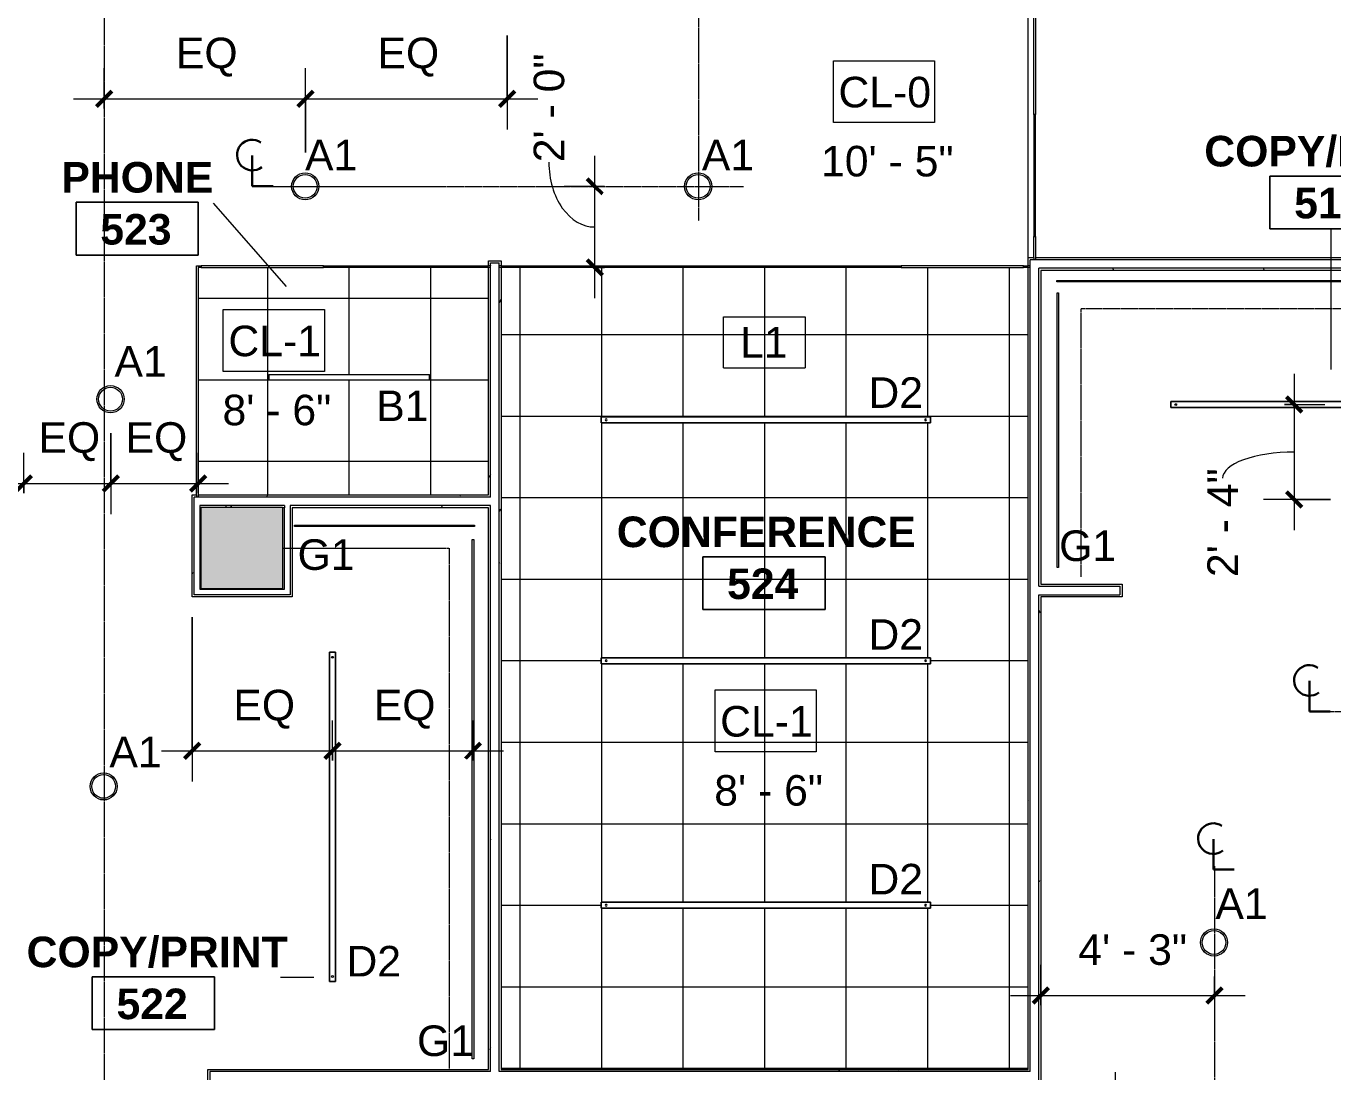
# Model space of a CAD drawing. Header units: inches. Extents: x 0 to 1865, y 0 to 1094.
# Drawn here: x 441.7 to 826.3, y 511.2 to 819.1 of the extents above; entities that cross this region are included whole.
import ezdxf

# ---------------------------------------------------------------- set-up
doc = ezdxf.new("R2010")
doc.units = ezdxf.units.IN
doc.header["$MEASUREMENT"] = 0
doc.linetypes.add('Center 1_16_', pattern=[0.15625, 0.0625, -0.03125, 0.03125, -0.03125])
doc.linetypes.add('Dash 1_16_', pattern=[0.125, 0.0625, -0.0625])
for name, color, linetype, lineweight in [('A-ANNO-DIMS', 211, 'Continuous', 9), ('A-ANNO-DIMS-96', 211, 'Continuous', 9), ('A-ANNO-KEYN', 231, 'Continuous', 9), ('A-ANNO-NOTE', 131, 'Continuous', 9), ('A-AREA-IDEN', 2, 'Continuous', 9), ('A-CLNG', 13, 'Continuous', 13), ('A-CLNG-IDEN', 151, 'Continuous', 9), ('A-CLNG-PATT', 13, 'Continuous', 13), ('A-DETL', 90, 'Continuous', 9), ('A-DETL-GENF', 92, 'Continuous', 9), ('A-WALL', 113, 'Continuous', 13), ('A-WALL-PATT', 111, 'Continuous', 13), ('B-CL', 7, 'Continuous', 9), ('E-LITE-EQPM', 33, 'Continuous', 9), ('E-LITE-EQPM-IDEN', 33, 'Continuous', 9), ('I-WALL', 2, 'Continuous', 13), ('S-COLS', 52, 'Continuous', 13), ('Victor Bldg - 5th Floor_LINK_dwg', 8, 'Continuous', 9)]:
    doc.layers.add(name, color=color, linetype=linetype, lineweight=lineweight)
doc.styles.add('Arial', font='arial.ttf', dxfattribs={"height": 9})
doc.styles.add('Swis721 Lt BT', font='swissl.ttf', dxfattribs={"height": 9})
doc.styles.add('Swis721 Lt BT_B', font='', dxfattribs={"height": 9})
doc.styles.get('Swis721 Lt BT_B').set_extended_font_data('Swis721 Lt BT', bold=True)
doc.dimstyles.new('OTJ_-_3_32__Linear__1_2__Tolerance', dxfattribs={"dimscale": 12, "dimtxt": 9.497835, "dimasz": 0.375, "dimexe": 0.75, "dimexo": 0.5, "dimgap": 0.5, "dimtad": 1, "dimdec": 1, "dimrnd": 0.5, "dimzin": 3, "dimdsep": 46, "dimlunit": 4, "dimtxsty": 'Swis721 Lt BT', "dimblk1": 'OBLIQUE', "dimblk2": 'OBLIQUE', "dimsah": 1, "dimcen": 0.09, "dimdle": 0.75, "dimazin": 0, "dimtfac": 1, "dimtdec": 4, "dimtix": 1, "dimtmove": 0, "dimatfit": 3, "dimfxl": 1, "dimtvp": 1, "dimfrac": 2, "dimtolj": 1, "dimtzin": 0, "dimarcsym": 2})
doc.dimstyles.new('OTJ_-_3_32__Linear__1_2__Tolerance_1', dxfattribs={"dimscale": 12, "dimtxt": 9.497835, "dimasz": 0.375, "dimexe": 0.75, "dimexo": 0.5, "dimgap": 0.5, "dimtad": 1, "dimdec": 1, "dimrnd": 0.5, "dimzin": 3, "dimdsep": 46, "dimlunit": 4, "dimtxsty": 'Swis721 Lt BT', "dimblk1": 'OBLIQUE', "dimblk2": 'OBLIQUE', "dimsah": 1, "dimcen": 0.09, "dimdle": 0.75, "dimazin": 0, "dimtfac": 1, "dimtdec": 4, "dimtix": 1, "dimtmove": 1, "dimatfit": 3, "dimfxl": 1, "dimtvp": 1, "dimfrac": 2, "dimtolj": 1, "dimtzin": 0, "dimarcsym": 2})
pattern_1 = [(0, (0, 0), (30.72, 7.68), [1.267, -21.773, 1.267, -21.773, -122.88]), (0, (0, 0), (30.72, 7.68), [-46.08, 1.267, -44.813, 1.267, -21.773, -53.76]), (0, (0, 0), (30.72, 7.68), [-115.2, 1.267, -14.093, 1.267, -37.133]), (120, (11.52, 3.84), (-22.011075, 22.7643), [1.267, -21.773, 1.267, -21.773, -122.88]), (120, (11.52, 3.84), (-22.011075, 22.7643), [-46.08, 1.267, -44.813, 1.267, -21.773, -53.76]), (120, (11.52, 3.84), (-22.011075, 22.7643), [-115.2, 1.267, -14.093, 1.267, -37.133]), (240, (15.36, 19.2), (-8.708925, -30.4443), [1.267, -21.773, 1.267, -21.773, -122.88]), (240, (15.36, 19.2), (-8.708925, -30.4443), [-46.08, 1.267, -44.813, 1.267, -21.773, -53.76]), (240, (15.36, 19.2), (-8.708925, -30.4443), [-115.2, 1.267, -14.093, 1.267, -37.133])]

# ---------------------------------------------------------------- blocks, each defined once
blk = doc.blocks.new('Concrete-Rectangular-Column - 24_ X 24_-6973359-REFLECTED CEILING PLAN')
at = {"layer": 'S-COLS', "lineweight": 9}
blk.add_hatch(color=7, dxfattribs=at).paths.add_polyline_path([(12, -12), (12, 12), (-12, 12), (-12, -12)], flags=0)
at = {"layer": 'S-COLS', "color": 8, "lineweight": 20}
for p, q in [((-12, 12), (12, 12)), ((-12, -12), (-12, 12)), ((12, 12), (12, -12)), ((12, -12), (-12, -12))]:
    blk.add_line(p, q, dxfattribs=at)
blk = doc.blocks.new('L-Pendant-Axis-Sculpt-Direct_Indirect - SCDI-F-8-4584194-REFLECTED CEILING PLAN')
at = {"layer": 'A-DETL-GENF'}
for p, q in [((-48.5, -0.875), (-48.5, 0.875)), ((-48.5, 0.875), (48.5, 0.875)), ((48.5, 0.875), (-48.5, 0.875)), ((-48.5, 0.875), (-48.5, -0.875)), ((48.5, 0.875), (48.5, -0.875)), ((48.5, -0.875), (48.5, 0.875)), ((48.5, -0.875), (-48.5, -0.875)), ((-48.5, -0.875), (48.5, -0.875))]:
    blk.add_line(p, q, dxfattribs=at)
for centre in [(-47, 0), (47, 0)]:
    blk.add_circle(centre, 0.25, dxfattribs=at)
blk = doc.blocks.new('Victor Bldg - 5th Floor_LINK_dwg-6972324-REFLECTED CEILING PLAN')
at = {"layer": 'B-CL', "flags": 128}
blk.add_lwpolyline([(493.14, 653.5), (493, 653.5), (493, 677.31)], dxfattribs=at)
blk = doc.blocks.new('L-PENDANT_FOCAL POINT 3_5 CYLINDER - L-PENDANT_FOCAL POINT 3_5 CYLINDER-7826649-REFLECTED CEILING PLAN')
at = {"layer": 'E-LITE-EQPM'}
for radius in [4, 3.5]:
    blk.add_circle((-0.125, 0), radius, dxfattribs=at)
blk = doc.blocks.new('LED STRIP - 10 mm-7911424-REFLECTED CEILING PLAN')
at = {"layer": 'E-LITE-EQPM'}
for p, q in [((-26.51, -0.2), (-26.51, 0.2)), ((-26.51, 0.2), (26.51, 0.2)), ((26.51, 0.2), (26.51, -0.2)), ((26.51, -0.2), (-26.51, -0.2))]:
    blk.add_line(p, q, dxfattribs=at)
blk = doc.blocks.new('LED STRIP - 10 mm-7943734-REFLECTED CEILING PLAN')
at = {"layer": 'E-LITE-EQPM'}
for p, q in [((-76.48, -0.2), (-76.48, 0.2)), ((-76.48, 0.2), (76.48, 0.2)), ((76.48, 0.2), (76.48, -0.2)), ((76.48, -0.2), (-76.48, -0.2))]:
    blk.add_line(p, q, dxfattribs=at)
blk = doc.blocks.new('LED STRIP - 10 mm-7943760-REFLECTED CEILING PLAN')
at = {"layer": 'E-LITE-EQPM'}
for p, q in [((-40.45, -0.2), (-40.45, 0.2)), ((-40.45, 0.2), (40.45, 0.2)), ((40.45, 0.2), (40.45, -0.2)), ((40.45, -0.2), (-40.45, -0.2))]:
    blk.add_line(p, q, dxfattribs=at)
blk = doc.blocks.new('LED STRIP - 10 mm-7898394-REFLECTED CEILING PLAN')
at = {"layer": 'E-LITE-EQPM'}
for p, q in [((-77.51, -0.2), (-77.51, 0.2)), ((-77.51, 0.2), (77.51, 0.2)), ((77.51, 0.2), (77.51, -0.2)), ((77.51, -0.2), (-77.51, -0.2))]:
    blk.add_line(p, q, dxfattribs=at)
blk = doc.blocks.new('Lighting fixture TBLS-HX-4-15-B-U-W - TBLS-HX-4-24-7900641-REFLECTED CEILING PLAN')
at = {"layer": 'E-LITE-EQPM'}
for p, q in [((-0.54, 23.67), (1.06, 23.67)), ((-0.54, 23.67), (-0.54, -23.67)), ((-0.47, 23.75), (1, 23.75)), ((-0.47, 23.75), (-0.47, 23.67)), ((1, 23.67), (1, 23.75)), ((1.06, -23.67), (1.06, 23.67)), ((1.06, -23.67), (-0.54, -23.67)), ((-0.47, -23.67), (-0.47, -23.75)), ((1, -23.75), (-0.47, -23.75)), ((1, -23.75), (1, -23.67))]:
    blk.add_line(p, q, dxfattribs=at)
blk = doc.blocks.new('L-Pendant-Axis-Sculpt-Direct_Indirect - SCDI-F-8-V8-REFLECTED CEILING PLAN')
at = {"layer": 'A-DETL-GENF'}
for p, q in [((48.5, 0.875), (-48.5, 0.875)), ((-48.5, 0.875), (-48.5, -0.875)), ((-48.5, 0.875), (48.5, 0.875)), ((-48.5, -0.875), (-48.5, 0.875)), ((48.5, -0.875), (48.5, 0.875)), ((48.5, 0.875), (48.5, -0.875)), ((-48.5, -0.875), (48.5, -0.875)), ((48.5, -0.875), (-48.5, -0.875))]:
    blk.add_line(p, q, dxfattribs=at)
for centre in [(-47, 0), (47, 0)]:
    blk.add_circle(centre, 0.25, dxfattribs=at)
blk = doc.blocks.new('Room Tag - Room Name and Number-3379422-REFLECTED CEILING PLAN')
at = {"layer": 'A-AREA-IDEN'}
for p, q in [((-0.1881, -0.1636), (-0.1881, -0.0018)), ((-0.1881, -0.0018), (0.1869, -0.0018)), ((0.1869, -0.0018), (-0.1881, -0.0018)), ((-0.1881, -0.0018), (-0.1881, -0.1636)), ((0.1869, -0.0018), (0.1869, -0.1636)), ((0.1869, -0.1636), (0.1869, -0.0018)), ((0.1869, -0.1636), (-0.1881, -0.1636)), ((-0.1881, -0.1636), (0.1869, -0.1636))]:
    blk.add_line(p, q, dxfattribs=at)
blk = doc.blocks.new('DIMBLOCK9-REFLECTED CEILING PLAN')
at = {"layer": 'A-ANNO-DIMS-96'}
for p, q in [((762.32, 459.59), (762.32, 511.12)), ((703.01, 502.12), (771.32, 502.12)), ((762.32, 502.12), (703.01, 502.12)), ((718.8, 459.59), (771.32, 459.59)), ((762.32, 459.59), (718.8, 459.59))]:
    blk.add_line(p, q, dxfattribs=at)
at = {"layer": 'A-ANNO-DIMS-96', "lineweight": 50}
for p, q in [((762.32, 502.12), (760.07, 504.37)), ((762.32, 502.12), (764.57, 499.87)), ((762.32, 459.59), (760.07, 461.84)), ((762.32, 459.59), (764.57, 457.34))]:
    blk.add_line(p, q, dxfattribs=at)
at = {"layer": 'A-ANNO-DIMS-96', "color": 0, "insert": (744.31, 456.21), "char_height": 9, "width": 59.1579, "attachment_point": 1, "rotation": 90, "line_spacing_factor": 1.005062, "style": 'Swis721 Lt BT'}
blk.add_mtext('3\' - 6 1/2"', dxfattribs=at)
blk = doc.blocks.new('_Oblique')
at = {"color": 0, "linetype": 'ByBlock', "lineweight": -2}
blk.add_line((-0.5, -0.5), (0.5, 0.5), dxfattribs=at)
blk = doc.blocks.new('Centerline - Centerline-43150-REFLECTED CEILING PLAN')
at = {"layer": 'A-ANNO-NOTE', "lineweight": 30}
for p, q in [((0, 0.0259), (0, -0.0678)), ((0, -0.0678), (0.0642, -0.0678))]:
    blk.add_line(p, q, dxfattribs=at)
blk.add_arc((0, 0.0273), 0.0469, 55.7755, 308.0372, dxfattribs=at)
blk = doc.blocks.new('DIMBLOCK32-REFLECTED CEILING PLAN')
at = {"layer": 'A-ANNO-DIMS-96'}
for p, q in [((740.36, 530.86), (740.36, 542.68)), ((791.43, 539.29), (791.43, 524.68)), ((791.43, 533.68), (791.43, 539.29)), ((731.36, 533.68), (800.43, 533.68)), ((740.36, 533.68), (740.36, 530.86))]:
    blk.add_line(p, q, dxfattribs=at)
at = {"layer": 'A-ANNO-DIMS-96', "lineweight": 50}
for p, q in [((740.36, 533.68), (742.61, 535.93)), ((791.43, 533.68), (793.68, 535.93)), ((740.36, 533.68), (738.11, 531.43)), ((791.43, 533.68), (789.18, 531.43))]:
    blk.add_line(p, q, dxfattribs=at)
at = {"layer": 'A-ANNO-DIMS-96', "color": 0, "insert": (751.35, 551.7), "char_height": 9, "width": 34.9159, "attachment_point": 1, "line_spacing_factor": 1.005062, "style": 'Swis721 Lt BT'}
blk.add_mtext('4\' - 3"', dxfattribs=at)
blk = doc.blocks.new('DIMBLOCK37-REFLECTED CEILING PLAN')
at = {"layer": 'A-ANNO-DIMS-96'}
for p, q in [((609.06, 739), (609.06, 780.93)), ((611.87, 771.93), (600.06, 771.93)), ((609.06, 771.93), (611.87, 771.93)), ((611.87, 748), (600.06, 748)), ((609.06, 748), (611.87, 748))]:
    blk.add_line(p, q, dxfattribs=at)
at = {"layer": 'A-ANNO-DIMS-96', "lineweight": 50}
for p, q in [((609.06, 771.93), (606.81, 774.18)), ((609.06, 771.93), (611.31, 769.68)), ((609.06, 748), (606.81, 750.25)), ((609.06, 748), (611.31, 745.75))]:
    blk.add_line(p, q, dxfattribs=at)
at = {"layer": 'A-ANNO-DIMS-96'}
blk.add_ellipse((609.06, 779.03), major_axis=(0, 19.07), ratio=0.710061, start_param=1.570796, end_param=3.141593, dxfattribs=at)
at = {"layer": 'A-ANNO-DIMS-96', "color": 0, "insert": (591.04, 779.03), "char_height": 9, "width": 34.9159, "attachment_point": 1, "rotation": 90, "line_spacing_factor": 1.005062, "style": 'Swis721 Lt BT'}
blk.add_mtext('2\' - 0"', dxfattribs=at)
blk = doc.blocks.new('DIMBLOCK40-REFLECTED CEILING PLAN')
at = {"layer": 'A-ANNO-DIMS-96'}
for p, q in [((464.6, 794.86), (464.6, 806.68)), ((523.93, 781.93), (523.93, 806.68)), ((455.6, 797.68), (523.93, 797.68)), ((464.6, 797.68), (464.6, 794.86)), ((523.93, 797.68), (523.93, 781.93))]:
    blk.add_line(p, q, dxfattribs=at)
at = {"layer": 'A-ANNO-DIMS-96', "lineweight": 50}
for p, q in [((464.6, 797.68), (462.35, 795.43)), ((464.6, 797.68), (466.85, 799.93)), ((523.93, 797.68), (521.68, 795.43)), ((523.93, 797.68), (526.18, 799.93))]:
    blk.add_line(p, q, dxfattribs=at)
at = {"layer": 'A-ANNO-DIMS-96', "color": 0, "insert": (485.75, 815.7), "char_height": 9, "width": 20.443, "attachment_point": 1, "line_spacing_factor": 1.005062, "style": 'Swis721 Lt BT'}
blk.add_mtext('EQ', dxfattribs=at)
blk = doc.blocks.new('DIMBLOCK41-REFLECTED CEILING PLAN')
at = {"layer": 'A-ANNO-DIMS-96'}
for p, q in [((583.26, 816.38), (583.26, 788.68)), ((583.26, 797.68), (583.26, 816.38)), ((523.93, 781.93), (523.93, 806.68)), ((523.93, 797.68), (592.26, 797.68)), ((523.93, 797.68), (523.93, 781.93))]:
    blk.add_line(p, q, dxfattribs=at)
at = {"layer": 'A-ANNO-DIMS-96', "lineweight": 50}
for p, q in [((523.93, 797.68), (521.68, 795.43)), ((523.93, 797.68), (526.18, 799.93)), ((583.26, 797.68), (581.01, 795.43)), ((583.26, 797.68), (585.51, 799.93))]:
    blk.add_line(p, q, dxfattribs=at)
at = {"layer": 'A-ANNO-DIMS-96', "color": 0, "insert": (545.08, 815.7), "char_height": 9, "width": 20.443, "attachment_point": 1, "line_spacing_factor": 1.005062, "style": 'Swis721 Lt BT'}
blk.add_mtext('EQ', dxfattribs=at)
blk = doc.blocks.new('DIMBLOCK42-REFLECTED CEILING PLAN')
at = {"layer": 'A-ANNO-DIMS-96'}
for p, q in [((490.49, 645.05), (490.49, 596.68)), ((490.49, 605.68), (490.49, 645.05)), ((531.84, 602.86), (531.84, 614.68)), ((481.49, 605.68), (531.84, 605.68)), ((531.84, 605.68), (531.84, 602.86))]:
    blk.add_line(p, q, dxfattribs=at)
at = {"layer": 'A-ANNO-DIMS-96', "lineweight": 50}
for p, q in [((490.49, 605.68), (492.74, 607.93)), ((531.84, 605.68), (534.09, 607.93)), ((490.49, 605.68), (488.24, 603.43)), ((531.84, 605.68), (529.59, 603.43))]:
    blk.add_line(p, q, dxfattribs=at)
at = {"layer": 'A-ANNO-DIMS-96', "color": 0, "insert": (502.65, 623.69), "char_height": 9, "width": 20.443, "attachment_point": 1, "line_spacing_factor": 1.005062, "style": 'Swis721 Lt BT'}
blk.add_mtext('EQ', dxfattribs=at)
blk = doc.blocks.new('DIMBLOCK43-REFLECTED CEILING PLAN')
at = {"layer": 'A-ANNO-DIMS-96'}
for p, q in [((531.84, 602.86), (531.84, 614.68)), ((573.19, 602.86), (573.19, 614.68)), ((531.84, 605.68), (582.19, 605.68)), ((531.84, 605.68), (531.84, 602.86)), ((573.19, 605.68), (573.19, 602.86))]:
    blk.add_line(p, q, dxfattribs=at)
at = {"layer": 'A-ANNO-DIMS-96', "lineweight": 50}
for p, q in [((531.84, 605.68), (534.09, 607.93)), ((573.19, 605.68), (575.44, 607.93)), ((531.84, 605.68), (529.59, 603.43)), ((573.19, 605.68), (570.94, 603.43))]:
    blk.add_line(p, q, dxfattribs=at)
at = {"layer": 'A-ANNO-DIMS-96', "color": 0, "insert": (544, 623.69), "char_height": 9, "width": 20.443, "attachment_point": 1, "line_spacing_factor": 1.005062, "style": 'Swis721 Lt BT'}
blk.add_mtext('EQ', dxfattribs=at)
blk = doc.blocks.new('DIMBLOCK44-REFLECTED CEILING PLAN')
at = {"layer": 'A-ANNO-DIMS-96'}
for p, q in [((814.88, 716.68), (814.88, 670.68)), ((812.06, 707.68), (823.88, 707.68)), ((814.88, 707.68), (812.06, 707.68)), ((825.58, 679.68), (805.88, 679.68)), ((814.88, 679.68), (825.58, 679.68))]:
    blk.add_line(p, q, dxfattribs=at)
at = {"layer": 'A-ANNO-DIMS-96', "lineweight": 50}
for p, q in [((814.88, 707.68), (812.63, 709.93)), ((814.88, 707.68), (817.13, 705.43)), ((814.88, 679.68), (812.63, 681.93)), ((814.88, 679.68), (817.13, 677.43))]:
    blk.add_line(p, q, dxfattribs=at)
at = {"layer": 'A-ANNO-DIMS-96'}
blk.add_ellipse((814.88, 685.99), major_axis=(21.04, 0), ratio=0.365453, start_param=1.570796, end_param=3.141593, dxfattribs=at)
at = {"layer": 'A-ANNO-DIMS-96', "color": 0, "insert": (789.35, 656.89), "char_height": 9, "width": 34.9159, "attachment_point": 1, "rotation": 90, "line_spacing_factor": 1.005062, "style": 'Swis721 Lt BT'}
blk.add_mtext('2\' - 4"', dxfattribs=at)
blk = doc.blocks.new('DIMBLOCK49-REFLECTED CEILING PLAN')
at = {"layer": 'A-ANNO-DIMS-96'}
for p, q in [((466.63, 699.25), (466.63, 675.45)), ((466.63, 684.45), (466.63, 699.25)), ((441, 681.63), (441, 693.45)), ((432, 684.45), (466.63, 684.45)), ((441, 684.45), (441, 681.63))]:
    blk.add_line(p, q, dxfattribs=at)
at = {"layer": 'A-ANNO-DIMS-96', "lineweight": 50}
for p, q in [((441, 684.45), (443.25, 686.7)), ((466.63, 684.45), (468.88, 686.7)), ((441, 684.45), (438.75, 682.2)), ((466.63, 684.45), (464.38, 682.2))]:
    blk.add_line(p, q, dxfattribs=at)
at = {"layer": 'A-ANNO-DIMS-96', "color": 0, "insert": (445.3, 702.47), "char_height": 9, "width": 20.443, "attachment_point": 1, "line_spacing_factor": 1.005062, "style": 'Swis721 Lt BT'}
blk.add_mtext('EQ', dxfattribs=at)
blk = doc.blocks.new('DIMBLOCK50-REFLECTED CEILING PLAN')
at = {"layer": 'A-ANNO-DIMS-96'}
for p, q in [((466.63, 699.25), (466.63, 675.45)), ((466.63, 684.45), (466.63, 699.25)), ((492.26, 681.63), (492.26, 693.45)), ((466.63, 684.45), (501.26, 684.45)), ((492.26, 684.45), (492.26, 681.63))]:
    blk.add_line(p, q, dxfattribs=at)
at = {"layer": 'A-ANNO-DIMS-96', "lineweight": 50}
for p, q in [((466.63, 684.45), (468.88, 686.7)), ((492.26, 684.45), (494.51, 686.7)), ((466.63, 684.45), (464.38, 682.2)), ((492.26, 684.45), (490.01, 682.2))]:
    blk.add_line(p, q, dxfattribs=at)
at = {"layer": 'A-ANNO-DIMS-96', "color": 0, "insert": (470.93, 702.47), "char_height": 9, "width": 20.443, "attachment_point": 1, "line_spacing_factor": 1.005062, "style": 'Swis721 Lt BT'}
blk.add_mtext('EQ', dxfattribs=at)
blk = doc.blocks.new('Keynote Tag - Keynote Number - Boxed-135510-REFLECTED CEILING PLAN')
at = {"layer": 'A-ANNO-KEYN'}
for p, q in [((-0.125, -0.0792), (-0.125, 0.0781)), ((-0.125, 0.0781), (0.125, 0.0781)), ((0.125, 0.0781), (0.125, -0.0792)), ((-0.125, -0.0792), (0.125, -0.0792))]:
    blk.add_line(p, q, dxfattribs=at)

msp = doc.modelspace()

# ---------------------------------------------------------------- hatches: boundary and pattern name
at = {"layer": 'A-CLNG-PATT'}
h = msp.add_hatch(dxfattribs=at)
h.set_pattern_fill('FP_6', color=256, style=0, pattern_type=2)
h.set_pattern_definition([(180, (536.76, 738.963), (3e-15, 24), []), (90, (536.76, 738.963), (24, -1e-15), [])])
h.paths.add_polyline_path([(577.76, 681.05), (577.76, 748), (492.26, 748), (492.26, 681.05), (577.02, 681.05)], flags=0)
h.paths.add_polyline_path([(513.09, 714.89), (513.09, 716.5), (560.44, 716.5), (560.44, 714.89), (518.49, 714.89)], flags=0)
h = msp.add_hatch(dxfattribs=at)
h.set_pattern_fill('FP_2', color=256, style=0, pattern_type=2)
h.set_pattern_definition([(90, (659.06, 632.25), (24, -1e-15), []), (0, (659.06, 632.25), (0, -24), [])])
h.paths.add_polyline_path([(635.55, 511.87), (736.61, 511.87), (736.61, 748), (581.51, 748), (581.51, 511.87)], flags=0)
h.paths.add_polyline_path([(610.89, 559.38), (610.89, 561.13), (707.89, 561.13), (707.89, 559.38), (694.08, 559.38)], flags=0)
h.paths.add_polyline_path([(694.08, 631.38), (610.89, 631.38), (610.89, 633.13), (707.89, 633.13), (707.89, 631.38)], flags=0)
h.paths.add_polyline_path([(694.08, 702.3), (610.89, 702.3), (610.89, 704.05), (707.89, 704.05), (707.89, 702.3)], flags=0)
at = {"layer": 'A-WALL-PATT', "lineweight": 9}
h = msp.add_hatch(dxfattribs=at)
h.set_pattern_fill('FP_1', color=256, style=0, pattern_type=2)
h.set_pattern_definition(pattern_1)
h.paths.add_polyline_path([(737.23, 477.25), (737.23, 508.75), (736.61, 508.75), (736.61, 477.55), (736.73, 477.55), (736.73, 477.25)], flags=0)
h.paths.add_polyline_path([(737.23, 511.25), (737.23, 748), (736.61, 748), (736.61, 511.25)], flags=0)
h.paths.add_polyline_path([(736.61, 748.5), (737.23, 748.5), (737.23, 750.3), (736.61, 750.3), (736.61, 748.67)], flags=0)
h = msp.add_hatch(dxfattribs=at)
h.set_pattern_fill('FP_1', color=256, style=0, pattern_type=2)
h.set_pattern_definition(pattern_1)
h.paths.add_polyline_path([(578.39, 511.87), (578.39, 677.93), (577.76, 677.93), (577.76, 511.87)], flags=0)
h.paths.add_polyline_path([(578.39, 680.43), (578.39, 748), (577.76, 748), (577.76, 680.43)], flags=0)
h.paths.add_polyline_path([(577.76, 748.5), (578.39, 748.5), (578.39, 750), (577.76, 750), (577.76, 749.37)], flags=0)
h = msp.add_hatch(dxfattribs=at)
h.set_pattern_fill('FP_1', color=256, style=0, pattern_type=2)
h.set_pattern_definition(pattern_1)
h.paths.add_polyline_path([(580.89, 511.87), (581.51, 511.87), (581.51, 748), (580.89, 748), (580.89, 543.28)], flags=0)
h.paths.add_polyline_path([(580.9, 748.5), (581.51, 748.5), (581.51, 750), (578.39, 750), (578.4, 749.37), (580.89, 749.37), (580.89, 748.5)], flags=0)
h = msp.add_hatch(dxfattribs=at)
h.set_pattern_fill('FP_1', color=256, style=0, pattern_type=2)
h.set_pattern_definition(pattern_1)
h.paths.add_polyline_path([(739.73, 477.25), (740.36, 477.25), (740.36, 651.68), (739.73, 651.68), (739.73, 477.87), (737.23, 477.87), (737.23, 477.25), (739.73, 477.25)], flags=0)
h.paths.add_polyline_path([(739.73, 654.18), (740.36, 654.18), (740.36, 747.18), (739.73, 747.18), (739.73, 680.91)], flags=0)
h = msp.add_hatch(dxfattribs=at)
h.set_pattern_fill('FP_1', color=256, style=0, pattern_type=2)
h.set_pattern_definition(pattern_1)
h.paths.add_polyline_path([(834.81, 747.18), (835.23, 747.18), (835.23, 747.43), (834.81, 747.43), (834.81, 747.8), (739.73, 747.8), (739.73, 747.18), (834.61, 747.18)], flags=0)
h = msp.add_hatch(dxfattribs=at)
h.set_pattern_fill('FP_1', color=256, style=0, pattern_type=2)
h.set_pattern_definition(pattern_1)
h.paths.add_polyline_path([(577.02, 680.43), (577.76, 680.43), (577.76, 681.05), (492.26, 681.05), (492.26, 680.43), (519.37, 680.43)], flags=0)
h.paths.add_polyline_path([(491.76, 680.43), (491.76, 681.05), (490.49, 681.05), (490.49, 680.43), (491.12, 680.43)], flags=0)
h = msp.add_hatch(dxfattribs=at)
h.set_pattern_fill('FP_1', color=256, style=0, pattern_type=2)
h.set_pattern_definition(pattern_1)
h.paths.add_polyline_path([(491.12, 651.68), (491.12, 680.43), (490.49, 680.43), (490.49, 651.68)], flags=0)
h = msp.add_hatch(dxfattribs=at)
h.set_pattern_fill('FP_1', color=256, style=0, pattern_type=2)
h.set_pattern_definition(pattern_1)
h.paths.add_polyline_path([(577.76, 677.3), (577.76, 677.93), (519.37, 677.93), (519.37, 677.3), (577.02, 677.3)], flags=0)
h.paths.add_polyline_path([(517.74, 677.3), (517.74, 677.93), (492.74, 677.93), (492.74, 677.3), (493.14, 677.31), (493.14, 677.43), (517.14, 677.43), (517.14, 677.3)], flags=0)
h = msp.add_hatch(dxfattribs=at)
h.set_pattern_fill('FP_1', color=256, style=0, pattern_type=2)
h.set_pattern_definition(pattern_1)
h.paths.add_polyline_path([(495.14, 508.75), (495.76, 508.75), (495.76, 511.25), (578.39, 511.25), (578.39, 511.87), (495.14, 511.87), (495.14, 508.84)], flags=0)
h.paths.add_polyline_path([(736.61, 511.25), (736.61, 511.87), (580.89, 511.87), (580.89, 511.25), (736.61, 511.25)], flags=0)

# ---------------------------------------------------------------- linework, layer by layer
at = {"layer": 'A-AREA-IDEN'}
for p, q in [((518.29, 742.42), (496.78, 767.02)), ((825.83, 718.03), (825.83, 759.41)), ((526.31, 538.94), (516.56, 538.94))]:
    msp.add_line(p, q, dxfattribs=at)
at = {"layer": 'A-CLNG'}
msp.add_line((736.61, 750.93), (736.61, 855.09), dxfattribs=at)
at = {"layer": 'A-CLNG-IDEN', "flags": 128}
for points in [[(679.26, 808.93), (709.02, 808.93), (709.02, 790.7), (679.26, 790.7)], [(499.7, 735.66), (529.45, 735.66), (529.45, 717.43), (499.7, 717.43)], [(644.44, 623.66), (674.2, 623.66), (674.2, 605.43), (644.44, 605.43)]]:
    msp.add_lwpolyline(points, close=True, dxfattribs=at)
at = {"layer": 'A-DETL', "linetype": 'Center 1_16_', "lineweight": 13}
for p, q in [((639.59, 895.75), (639.59, 761.75)), ((464.6, 845.25), (464.6, 149.25)), ((513.14, 771.93), (652.8, 771.93)), ((824.62, 617.34), (1430.62, 617.34)), ((791.43, 571.78), (791.43, 409.78))]:
    msp.add_line(p, q, dxfattribs=at)
at = {"layer": 'A-DETL', "linetype": 'Dash 1_16_'}
for p, q in [((752.23, 656.93), (752.23, 735.93)), ((752.23, 735.93), (903.31, 735.93)), ((517.14, 665.43), (566.14, 665.43)), ((566.14, 665.43), (566.14, 511.75))]:
    msp.add_line(p, q, dxfattribs=at)
at = {"layer": 'A-WALL'}
for p, q in [((834.61, 750.3), (737.23, 750.3)), ((737.23, 511.25), (737.23, 750.3)), ((738.23, 750.93), (738.23, 750.3)), ((738.73, 750.93), (738.73, 750.3)), ((578.39, 748.5), (577.76, 748.5)), ((578.39, 748), (577.76, 748)), ((578.39, 749.37), (580.89, 749.37)), ((578.39, 680.43), (578.39, 749.37)), ((580.89, 511.25), (580.89, 749.37)), ((581.51, 748.5), (580.89, 748.5)), ((581.51, 748), (580.89, 748)), ((737.23, 748.5), (736.61, 748.5)), ((737.23, 748), (736.61, 748)), ((834.61, 747.8), (739.73, 747.8)), ((739.73, 654.18), (739.73, 747.8)), ((491.76, 681.05), (491.76, 680.43)), ((492.26, 681.05), (492.26, 680.43)), ((578.39, 680.43), (491.12, 680.43)), ((491.12, 651.68), (491.12, 680.43)), ((517.74, 677.93), (492.74, 677.93)), ((492.74, 677.93), (492.74, 677.3)), ((517.74, 677.93), (517.74, 677.3)), ((578.39, 677.93), (519.37, 677.93)), ((519.37, 677.93), (519.37, 651.68)), ((578.39, 511.25), (578.39, 677.93)), ((739.73, 654.18), (763.61, 654.18)), ((763.61, 654.18), (763.61, 651.68)), ((519.37, 651.68), (491.12, 651.68)), ((739.73, 477.87), (739.73, 651.68)), ((739.73, 651.68), (763.61, 651.68)), ((578.39, 511.25), (495.76, 511.25)), ((495.76, 511.25), (495.76, 477.87)), ((737.23, 511.25), (580.89, 511.25))]:
    msp.add_line(p, q, dxfattribs=at)
at = {"layer": 'I-WALL'}
for p, q in [((738.23, 793.13), (738.23, 855.09)), ((738.73, 855.09), (738.73, 793.13)), ((738.73, 793.13), (738.23, 793.13)), ((738.23, 750.93), (738.23, 757.13)), ((738.23, 757.13), (738.73, 757.13)), ((738.73, 757.13), (738.73, 750.93)), ((736.61, 750.93), (738.23, 750.93)), ((736.61, 748.5), (736.61, 750.93)), ((738.73, 750.93), (834.81, 750.93)), ((491.76, 681.05), (491.76, 748.5)), ((491.76, 748.5), (493.14, 748.5)), ((492.26, 748), (492.26, 681.05)), ((493.14, 748), (492.26, 748)), ((493.14, 748.5), (493.14, 748)), ((529.14, 748), (529.14, 748.5)), ((529.14, 748.5), (577.76, 748.5)), ((577.76, 748), (529.14, 748)), ((577.76, 748.5), (577.76, 750)), ((577.76, 750), (581.51, 750)), ((577.76, 681.05), (577.76, 748)), ((581.51, 750), (581.51, 748.5)), ((581.51, 748.5), (699.23, 748.5)), ((581.51, 748), (581.51, 511.87)), ((699.23, 748), (581.51, 748)), ((699.23, 748.5), (699.23, 748)), ((735.23, 748), (735.23, 748.5)), ((735.23, 748.5), (736.61, 748.5)), ((736.61, 748), (735.23, 748)), ((736.61, 511.87), (736.61, 748)), ((835.23, 747.18), (740.36, 747.18)), ((740.36, 747.18), (740.36, 654.8)), ((490.49, 681.05), (491.76, 681.05)), ((490.49, 651.05), (490.49, 681.05)), ((492.26, 681.05), (577.76, 681.05)), ((493.14, 677.3), (492.74, 677.3)), ((492.74, 677.3), (492.74, 653.3)), ((517.74, 677.3), (517.14, 677.3)), ((517.74, 653.3), (517.74, 677.3)), ((577.76, 677.3), (519.99, 677.3)), ((519.99, 677.3), (519.99, 651.05)), ((577.76, 511.87), (577.76, 677.3)), ((740.36, 654.8), (764.23, 654.8)), ((764.23, 654.8), (764.23, 651.05)), ((519.99, 651.05), (490.49, 651.05)), ((492.74, 653.3), (517.74, 653.3)), ((740.36, 651.05), (740.36, 477.25)), ((764.23, 651.05), (740.36, 651.05)), ((495.14, 511.87), (577.76, 511.87)), ((495.14, 477.25), (495.14, 511.87)), ((581.51, 511.87), (736.61, 511.87))]:
    msp.add_line(p, q, dxfattribs=at)
at = {"layer": 'I-WALL', "lineweight": 9}
for p, q in [((738.23, 793.13), (738.23, 757.13)), ((738.73, 757.13), (738.73, 793.13)), ((529.14, 748.5), (493.14, 748.5)), ((493.14, 748), (529.14, 748)), ((735.23, 748.5), (699.23, 748.5)), ((699.23, 748), (735.23, 748))]:
    msp.add_line(p, q, dxfattribs=at)

# ---------------------------------------------------------------- block references
at = {"layer": 'A-ANNO-KEYN', "xscale": 95.99999999999994, "yscale": 95.99999999999994, "zscale": 95.99999999999994}
msp.add_blockref('Keynote Tag - Keynote Number - Boxed-135510-REFLECTED CEILING PLAN', (658.95, 726.05), dxfattribs=at)
at = {"layer": 'A-ANNO-NOTE', "xscale": 96, "yscale": 96, "zscale": 96}
for p in [(508.23, 778.51), (819.37, 623.82), (791.11, 577.26)]:
    msp.add_blockref('Centerline - Centerline-43150-REFLECTED CEILING PLAN', p, dxfattribs=at)
at = {"layer": 'A-AREA-IDEN', "xscale": 95.99999999999994, "yscale": 95.99999999999994, "zscale": 95.99999999999994}
for p in [(825.82, 775.11), (474.4, 767.41), (658.89, 663.03), (479.17, 539.33)]:
    msp.add_blockref('Room Tag - Room Name and Number-3379422-REFLECTED CEILING PLAN', p, dxfattribs=at)
at = {"layer": 'E-LITE-EQPM'}
for name, p in [('L-PENDANT_FOCAL POINT 3_5 CYLINDER - L-PENDANT_FOCAL POINT 3_5 CYLINDER-7826649-REFLECTED CEILING PLAN', (523.93, 771.93)), ('L-PENDANT_FOCAL POINT 3_5 CYLINDER - L-PENDANT_FOCAL POINT 3_5 CYLINDER-7826649-REFLECTED CEILING PLAN', (639.59, 771.93)), ('LED STRIP - 10 mm-7898394-REFLECTED CEILING PLAN', (822.56, 744.05)), ('L-PENDANT_FOCAL POINT 3_5 CYLINDER - L-PENDANT_FOCAL POINT 3_5 CYLINDER-7826649-REFLECTED CEILING PLAN', (466.63, 709.25)), ('L-Pendant-Axis-Sculpt-Direct_Indirect - SCDI-F-8-V8-REFLECTED CEILING PLAN', (827.06, 707.68)), ('LED STRIP - 10 mm-7911424-REFLECTED CEILING PLAN', (547.13, 671.98)), ('L-PENDANT_FOCAL POINT 3_5 CYLINDER - L-PENDANT_FOCAL POINT 3_5 CYLINDER-7826649-REFLECTED CEILING PLAN', (464.6, 595.25)), ('L-PENDANT_FOCAL POINT 3_5 CYLINDER - L-PENDANT_FOCAL POINT 3_5 CYLINDER-7826649-REFLECTED CEILING PLAN', (791.43, 549.29))]:
    msp.add_blockref(name, p, dxfattribs=at)
for name, p, rotation in [('LED STRIP - 10 mm-7943760-REFLECTED CEILING PLAN', (745.37, 700.13), 270.0000000000001), ('LED STRIP - 10 mm-7943734-REFLECTED CEILING PLAN', (573.19, 591.48), 270.0000000000001), ('L-Pendant-Axis-Sculpt-Direct_Indirect - SCDI-F-8-V8-REFLECTED CEILING PLAN', (531.84, 586.27), 89.9999999999999)]:
    msp.add_blockref(name, p, dxfattribs=dict(at, rotation=rotation))
at = {"layer": 'E-LITE-EQPM', "extrusion": (0, 0, -1)}
for name, p, rotation in [('Lighting fixture TBLS-HX-4-15-B-U-W - TBLS-HX-4-24-7900641-REFLECTED CEILING PLAN', (-536.76, 715.96), 269.9999999999999), ('L-Pendant-Axis-Sculpt-Direct_Indirect - SCDI-F-8-4584194-REFLECTED CEILING PLAN', (-659.39, 703.18), 180), ('L-Pendant-Axis-Sculpt-Direct_Indirect - SCDI-F-8-4584194-REFLECTED CEILING PLAN', (-659.39, 632.25), 180), ('L-Pendant-Axis-Sculpt-Direct_Indirect - SCDI-F-8-4584194-REFLECTED CEILING PLAN', (-659.39, 560.25), 180)]:
    msp.add_blockref(name, p, dxfattribs=dict(at, rotation=rotation))
at = {"layer": 'S-COLS', "lineweight": 9}
msp.add_blockref('Concrete-Rectangular-Column - 24_ X 24_-6973359-REFLECTED CEILING PLAN', (505.14, 665.43), dxfattribs=at)
at = {"layer": 'Victor Bldg - 5th Floor_LINK_dwg', "color": 7}
msp.add_blockref('Victor Bldg - 5th Floor_LINK_dwg-6972324-REFLECTED CEILING PLAN', (0, 0), dxfattribs=at)

# ---------------------------------------------------------------- texts
at = {"layer": 'A-ANNO-KEYN', "insert": (651.79, 730.5), "char_height": 9, "width": 16.968, "attachment_point": 1, "style": 'Arial'}
msp.add_mtext('L1', dxfattribs=at)
at = {"layer": 'A-AREA-IDEN', "char_height": 9, "attachment_point": 1, "style": 'Swis721 Lt BT_B'}
for s, insert, width in [('COPY/PRINT', (788.45, 786.79), 90.294), ('PHONE', (452.03, 779.09), 53.934), ('515', (814.9, 771.49), 25.452), ('523', (463.48, 763.79), 25.452), ('CONFERENCE', (615.53, 674.7), 104.838), ('524', (647.98, 659.4), 25.452), ('COPY/PRINT', (441.8, 551.01), 90.294), ('522', (468.26, 535.71), 25.452)]:
    msp.add_mtext(s, dxfattribs=dict(at, insert=insert, width=width))
at = {"layer": 'A-CLNG-IDEN', "char_height": 9, "attachment_point": 1, "style": 'Swis721 Lt BT'}
for s, insert, width in [('CL-0', (680.76, 804.18), 32.118), ('10\' - 5"', (675.64, 783.85), 44.541), ('CL-1', (501.2, 730.91), 32.118), ('8\' - 6"', (499.46, 710.58), 36.36), ('CL-1', (645.94, 618.91), 32.118), ('8\' - 6"', (644.2, 598.58), 36.36)]:
    msp.add_mtext(s, dxfattribs=dict(at, insert=insert, width=width))
at = {"layer": 'E-LITE-EQPM-IDEN', "char_height": 9, "attachment_point": 1, "style": 'Arial'}
for s, insert, width in [('A1', (523.75, 785.63), 18.786), ('A1', (640.55, 785.63), 18.786), ('A1', (467.67, 724.87), 18.786), ('D2', (689.58, 715.7), 19.695), ('B1', (544.71, 711.8), 18.786), ('G1', (745.72, 670.61), 20.604), ('G1', (521.56, 668), 20.604), ('D2', (689.58, 644.48), 19.695), ('A1', (466.17, 609.87), 18.786), ('D2', (689.58, 572.43), 19.695), ('A1', (791.72, 565.22), 18.786), ('D2', (535.94, 548.27), 19.695), ('G1', (556.72, 524.85), 20.604)]:
    msp.add_mtext(s, dxfattribs=dict(at, insert=insert, width=width))

# ---------------------------------------------------------------- dimensions: what is measured, and where the dimension line sits
at = {"layer": 'A-ANNO-DIMS'}
for base, p1, p2, override, picture, middle in [((583.26, 797.68), (523.93, 775.93), (583.26, 822.38), {"dimpost": '<>', "dimfxl": 75.349059}, 'DIMBLOCK41-REFLECTED CEILING PLAN', (553.59, 808.63)), ((523.93, 797.68), (464.6, 800.86), (523.93, 775.93), {"dimpost": '<>', "dimfxl": 64.357465}, 'DIMBLOCK40-REFLECTED CEILING PLAN', (494.26, 808.63)), ((466.63, 684.45), (441, 687.63), (466.63, 705.25), {"dimpost": '<>', "dimfxl": 31.100207}, 'DIMBLOCK49-REFLECTED CEILING PLAN', (453.82, 695.4)), ((492.26, 684.45), (466.63, 705.25), (492.26, 687.63), {"dimpost": '<>', "dimfxl": 31.100207}, 'DIMBLOCK50-REFLECTED CEILING PLAN', (479.45, 695.4)), ((531.84, 605.68), (490.49, 651.05), (531.84, 608.86), {"dimpost": '<>', "dimfxl": 59.074377}, 'DIMBLOCK42-REFLECTED CEILING PLAN', (511.17, 616.63)), ((573.19, 605.68), (531.84, 608.86), (573.19, 608.86), {"dimpost": '<>', "dimfxl": 41.347853}, 'DIMBLOCK43-REFLECTED CEILING PLAN', (552.51, 616.63))]:
    dim = msp.add_linear_dim(base=base, p1=p1, p2=p2, text='EQ', dimstyle='OTJ_-_3_32__Linear__1_2__Tolerance', override=override, dxfattribs=at)
    dim.commit()
    dim.dimension.update_dxf_attribs({"geometry": picture, "text_midpoint": middle})
for base, p1, p2, override, picture, middle in [((609.06, 771.93), (605.87, 748), (605.87, 771.93), {"dimpost": '<>', "dimfxl": 23.927024}, 'DIMBLOCK37-REFLECTED CEILING PLAN', (597.04, 796.49)), ((814.88, 679.68), (818.06, 707.68), (831.58, 679.68), {"dimpost": '<>', "dimfxl": 31.095135}, 'DIMBLOCK44-REFLECTED CEILING PLAN', (795.35, 674.35))]:
    dim = msp.add_linear_dim(base=base, p1=p1, p2=p2, angle=90, dimstyle='OTJ_-_3_32__Linear__1_2__Tolerance_1', override=override, dxfattribs=at)
    dim.commit()
    dim.dimension.update_dxf_attribs({"geometry": picture, "text_midpoint": middle, "dimtype": 160, "text_rotation": 90})
dim = msp.add_linear_dim(base=(791.43, 533.68), p1=(740.36, 536.86), p2=(791.43, 545.29), dimstyle='OTJ_-_3_32__Linear__1_2__Tolerance', override={"dimpost": '<>', "dimfxl": 51.761732}, dxfattribs=at)
dim.commit()
dim.dimension.update_dxf_attribs({"geometry": 'DIMBLOCK32-REFLECTED CEILING PLAN', "text_midpoint": (765.89, 544.31)})
dim = msp.add_linear_dim(base=(762.32, 502.12), p1=(712.8, 459.59), p2=(697.01, 502.12), angle=90, dimstyle='OTJ_-_3_32__Linear__1_2__Tolerance', override={"dimpost": '<>', "dimfxl": 45.366477}, dxfattribs=at)
dim.commit()
dim.dimension.update_dxf_attribs({"geometry": 'DIMBLOCK9-REFLECTED CEILING PLAN', "text_midpoint": (751.18, 480.86)})

doc.saveas('drawing.dxf')
